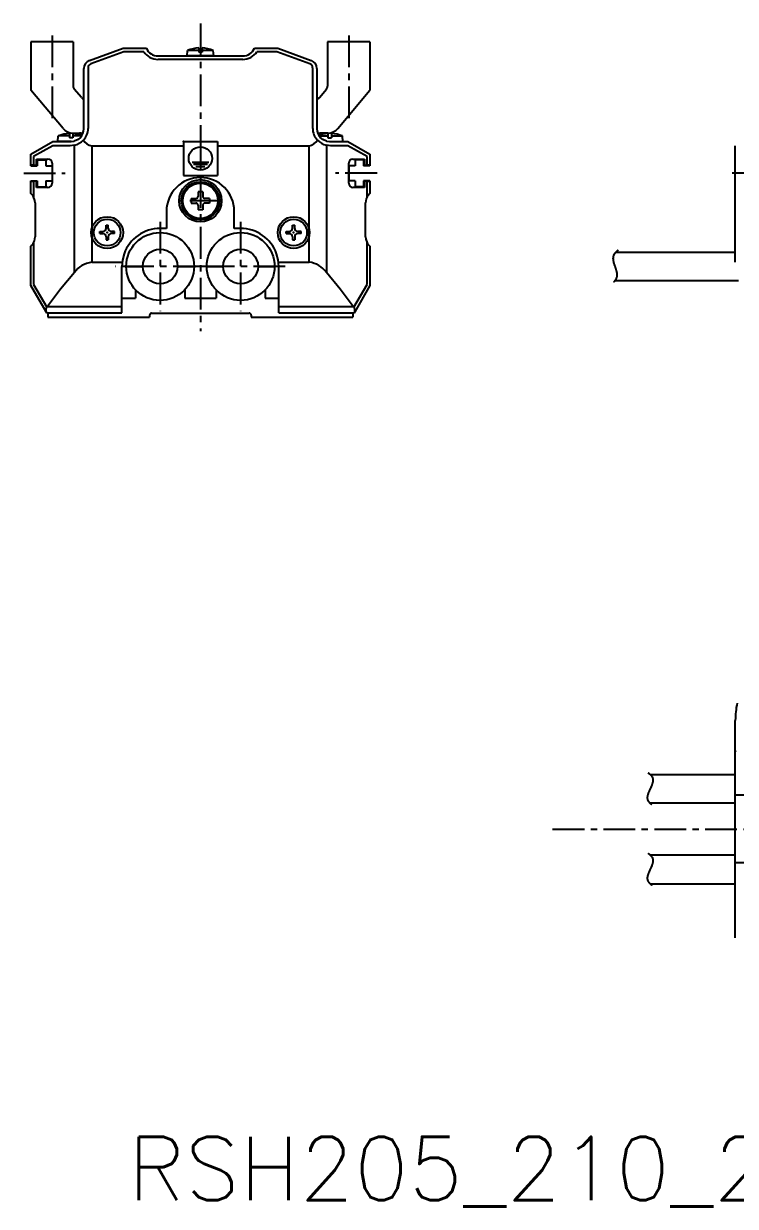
# Model space of a CAD drawing. Extents: x -463 to 633, y 41 to 537.
# Drawn here: x -436.5 to -268.5, y 41.4 to 320.6 of the extents above; entities that cross this region are included whole.
import ezdxf

# ---------------------------------------------------------------- set-up
doc = ezdxf.new("R2010")
doc.units = 0
doc.linetypes.add('CENTER', pattern=[12, 7.5, -1.5, 1.5, -1.5])
doc.layers.get('0').update_dxf_attribs({"linetype": 'CONTINUOUS'})
doc.layers.add('CENTER', color=1, linetype='CENTER')
doc.styles.get("Standard").update_dxf_attribs({"font": 'txt', "bigfont": 'EXTFONT'})

# ---------------------------------------------------------------- blocks, each defined once
blk = doc.blocks.new('DTL0002')
at = {"color": 0, "linetype": 'CONTINUOUS'}
for p, q in [((0, 0), (0, -8)), ((0, 0), (8, 0)), ((8, 0), (8, -8)), ((4, -2.07), (4, -4.87)), ((2.03, -4.87), (5.97, -4.87)), ((2.34, -5.37), (5.66, -5.37)), ((0, -8), (8, -8)), ((2.94, -5.87), (5.06, -5.87))]:
    blk.add_line(p, q, dxfattribs=at)
blk.add_circle((4, -4), 2.75, dxfattribs=at)
at = {"color": 0}
blk.add_point((0, 0), dxfattribs=at)
blk = doc.blocks.new('DTL0003')
at = {"color": 0, "linetype": 'CONTINUOUS'}
for p, q in [((-1, 0.25), (-1.75, 0.25)), ((-1.75, 0.25), (-1.75, -0.25)), ((-0.25, 1.75), (0.25, 1.75)), ((-0.25, 1.75), (-0.25, 1)), ((0.25, 1.75), (0.25, 1)), ((1, 0.25), (1.75, 0.25)), ((1.75, 0.25), (1.75, -0.25)), ((-1, -0.25), (-1.75, -0.25)), ((-0.25, -1.75), (-0.25, -1)), ((-0.25, -1.75), (0.25, -1.75)), ((0.25, -1.75), (0.25, -1)), ((1, -0.25), (1.75, -0.25))]:
    blk.add_line(p, q, dxfattribs=at)
for radius in [3.75, 3.15]:
    blk.add_circle((0, 0), radius, dxfattribs=at)
for centre, start, end in [((-1, 1), 270, 0), ((1, 1), 180, 270), ((-1, -1), 0, 90.0001), ((1, -1), 90, 180)]:
    blk.add_arc(centre, 0.748, start, end, dxfattribs=at)
at = {"color": 0}
blk.add_point((0, 0), dxfattribs=at)
blk.add_point((0, 0), dxfattribs=at)

msp = doc.modelspace()

# ---------------------------------------------------------------- linework, layer by layer
at = {"color": 7, "linetype": 'CONTINUOUS'}
for p, q in [((-424.75, 316.26), (-434.75, 316.26)), ((-434.75, 316.26), (-434.75, 304.89)), ((-424.75, 316.26), (-424.75, 305.78)), ((-364.75, 316.26), (-364.75, 305.78)), ((-354.75, 316.26), (-364.75, 316.26)), ((-354.75, 316.26), (-354.75, 304.89)), ((-420.93, 311.87), (-413, 314.76)), ((-412.82, 313.94), (-420.59, 311.1)), ((-413, 314.76), (-407.51, 314.76)), ((-408.09, 313.94), (-412.82, 313.94)), ((-407.51, 314.76), (-407.5, 314.76)), ((-404.75, 312.96), (-384.75, 312.96)), ((-397.9, 312.96), (-397.79, 314.26)), ((-391.6, 312.96), (-397.9, 312.96)), ((-395.15, 314.26), (-397.79, 314.26)), ((-395.15, 314.85), (-395.15, 313.86)), ((-394.35, 313.86), (-395.15, 313.86)), ((-394.35, 314.85), (-394.35, 313.86)), ((-391.71, 314.26), (-394.35, 314.26)), ((-391.6, 312.96), (-391.71, 314.26)), ((-382, 314.76), (-381.99, 314.76)), ((-381.99, 314.76), (-376.5, 314.76)), ((-376.68, 313.94), (-381.41, 313.94)), ((-368.91, 311.1), (-376.68, 313.94)), ((-376.5, 314.76), (-368.57, 311.87)), ((-422.25, 295.76), (-422.25, 309.99)), ((-421.25, 310.15), (-421.25, 295.85)), ((-384.75, 312.13), (-404.75, 312.13)), ((-368.25, 295.85), (-368.25, 310.15)), ((-367.25, 309.99), (-367.25, 295.76)), ((-427.15, 295.83), (-434.75, 304.89)), ((-422.82, 303.12), (-424.52, 305.14)), ((-366.68, 303.12), (-364.98, 305.14)), ((-362.35, 295.83), (-354.75, 304.89)), ((-428.4, 292.76), (-428.29, 294.06)), ((-425.65, 294.06), (-428.29, 294.06)), ((-425.65, 294.65), (-425.65, 293.66)), ((-424.85, 293.66), (-425.65, 293.66)), ((-424.85, 294.76), (-423.25, 294.76)), ((-424.85, 294.65), (-424.85, 293.66)), ((-422.78, 294.06), (-424.85, 294.06)), ((-366.72, 294.06), (-364.65, 294.06)), ((-364.65, 294.76), (-366.25, 294.76)), ((-364.65, 294.65), (-364.65, 293.66)), ((-364.65, 293.66), (-363.85, 293.66)), ((-363.85, 294.65), (-363.85, 293.66)), ((-363.85, 294.06), (-361.21, 294.06)), ((-361.1, 292.76), (-361.21, 294.06)), ((-434.75, 289.76), (-429.57, 292.75)), ((-429.58, 291.76), (-434.11, 289.18)), ((-425.47, 291.76), (-429.58, 291.76)), ((-429.57, 292.75), (-429.55, 292.76)), ((-429.55, 292.76), (-425.25, 292.76)), ((-425.25, 292.76), (-428.4, 292.76)), ((-424.48, 291.88), (-425.47, 291.76)), ((-425.25, 292.76), (-424.52, 292.85)), ((-424.48, 261.84), (-424.48, 291.88)), ((-420.4, 291.76), (-420.4, 264.26)), ((-420.4, 291.76), (-398.75, 291.76)), ((-390.75, 291.76), (-369.1, 291.76)), ((-369.1, 264.26), (-369.1, 291.76)), ((-367.12, 293.08), (-367.13, 293.06)), ((-364.03, 291.76), (-365.02, 291.88)), ((-365.02, 291.88), (-365.02, 261.84)), ((-364.98, 292.85), (-364.25, 292.76)), ((-364.25, 292.76), (-361.1, 292.76)), ((-364.25, 292.76), (-359.95, 292.76)), ((-359.93, 291.76), (-364.03, 291.76)), ((-359.95, 292.76), (-359.93, 292.75)), ((-359.93, 292.75), (-354.75, 289.76)), ((-355.39, 289.18), (-359.93, 291.76)), ((-268.52, 264.26), (-268.52, 291.76)), ((-434.75, 289.74), (-434.75, 289.76)), ((-434.75, 287.01), (-434.75, 289.74)), ((-434.11, 289.18), (-434.11, 287.16)), ((-433.45, 287.16), (-433.45, 288.61)), ((-433.45, 288.61), (-430.75, 288.61)), ((-433.25, 288.46), (-433.25, 287.01)), ((-433.25, 288.46), (-431.25, 288.46)), ((-431.25, 288.46), (-431.25, 287.01)), ((-429.75, 287.61), (-429.75, 282.91)), ((-359.75, 282.91), (-359.75, 287.61)), ((-358.75, 288.61), (-356.05, 288.61)), ((-358.25, 288.46), (-358.25, 287.01)), ((-356.25, 288.46), (-358.25, 288.46)), ((-356.25, 288.46), (-356.25, 287.01)), ((-356.05, 288.61), (-356.05, 287.16)), ((-355.39, 287.16), (-355.39, 289.18)), ((-354.75, 289.76), (-354.75, 289.74)), ((-354.75, 289.74), (-354.75, 287.01)), ((-434.11, 287.16), (-434.75, 287.16)), ((-434.75, 287.01), (-433.25, 287.01)), ((-434.11, 287.16), (-433.45, 287.16)), ((-431.25, 287.01), (-429.75, 287.01)), ((-429.75, 287.01), (-429.75, 283.51)), ((-359.75, 287.01), (-359.75, 283.51)), ((-358.25, 287.01), (-359.75, 287.01)), ((-354.75, 287.01), (-356.25, 287.01)), ((-356.05, 287.16), (-355.39, 287.16)), ((-354.75, 287.16), (-355.39, 287.16)), ((-434.75, 280.49), (-434.75, 283.51)), ((-434.75, 283.51), (-433.25, 283.51)), ((-434.75, 283.36), (-434.11, 283.36)), ((-433.45, 283.36), (-434.11, 283.36)), ((-434.11, 283.36), (-434.11, 279.69)), ((-433.45, 281.91), (-433.45, 283.36)), ((-433.25, 283.51), (-433.25, 282.06)), ((-433.25, 282.06), (-431.25, 282.06)), ((-431.25, 283.51), (-431.25, 282.06)), ((-431.25, 283.51), (-429.75, 283.51)), ((-358.25, 283.51), (-359.75, 283.51)), ((-358.25, 283.51), (-358.25, 282.06)), ((-356.25, 282.06), (-358.25, 282.06)), ((-356.25, 283.51), (-356.25, 282.06)), ((-354.75, 283.51), (-356.25, 283.51)), ((-355.39, 283.36), (-356.05, 283.36)), ((-356.05, 283.36), (-356.05, 281.91)), ((-355.39, 283.36), (-354.75, 283.36)), ((-355.39, 279.69), (-355.39, 283.36)), ((-354.75, 283.51), (-354.75, 280.49)), ((-430.75, 281.91), (-433.45, 281.91)), ((-396.9, 279.31), (-395.8, 279.31)), ((-396.9, 279.31), (-396.9, 278.21)), ((-394.2, 280.91), (-395.3, 280.91)), ((-395.3, 280.91), (-395.3, 279.81)), ((-394.2, 280.91), (-394.2, 279.81)), ((-392.6, 279.31), (-393.7, 279.31)), ((-392.6, 279.31), (-392.6, 278.21)), ((-356.05, 281.91), (-358.75, 281.91)), ((-433.75, 278.26), (-433.75, 270.26)), ((-396.9, 278.21), (-395.8, 278.21)), ((-395.3, 277.71), (-395.3, 276.61)), ((-394.2, 276.61), (-395.3, 276.61)), ((-394.2, 277.71), (-394.2, 276.61)), ((-392.6, 278.21), (-393.7, 278.21)), ((-355.75, 270.26), (-355.75, 278.26)), ((-402.75, 276.26), (-402.75, 272.26)), ((-386.75, 272.26), (-386.75, 276.26)), ((-402.75, 272.26), (-404.25, 272.26)), ((-385.25, 272.26), (-386.75, 272.26)), ((-434.75, 258.76), (-434.75, 268.02)), ((-434.11, 268.83), (-434.11, 259.03)), ((-355.39, 259.03), (-355.39, 268.83)), ((-354.75, 268.02), (-354.75, 258.76)), ((-296.73, 266.61), (-268.55, 266.61)), ((-420.4, 264.26), (-413.25, 264.26)), ((-413.25, 252.34), (-413.25, 263.26)), ((-412.25, 263.26), (-408.5, 263.26)), ((-400, 263.26), (-396.25, 263.26)), ((-393.25, 263.26), (-389.5, 263.26)), ((-381, 263.26), (-377.25, 263.26)), ((-376.25, 252.34), (-376.25, 263.26)), ((-376.24, 264.26), (-369.1, 264.26)), ((-296.94, 259.91), (-267.74, 259.91)), ((-431.17, 252.56), (-434.75, 258.76)), ((-434.75, 258.76), (-434.75, 258.76)), ((-434.11, 259.03), (-430.96, 253.65)), ((-410.05, 257.75), (-410.05, 255.76)), ((-398.45, 257.75), (-398.45, 255.76)), ((-391.05, 257.75), (-391.05, 255.76)), ((-379.45, 257.75), (-379.45, 255.76)), ((-358.54, 253.65), (-355.39, 259.03)), ((-354.75, 258.76), (-358.33, 252.56)), ((-354.75, 258.76), (-354.75, 258.76)), ((-413.25, 255.76), (-410.05, 255.76)), ((-398.45, 255.76), (-391.05, 255.76)), ((-379.45, 255.76), (-376.25, 255.76)), ((-431, 252.26), (-431.17, 252.56)), ((-413.25, 252.26), (-431, 252.26)), ((-430.96, 253.65), (-430.83, 253.79)), ((-430.83, 253.79), (-413.25, 253.79)), ((-430.75, 252.26), (-430.75, 251.26)), ((-430.75, 251.26), (-406.75, 251.26)), ((-406.75, 251.76), (-406.75, 251.26)), ((-406.25, 252.26), (-383.25, 252.26)), ((-382.75, 251.76), (-382.75, 251.26)), ((-382.75, 251.26), (-358.75, 251.26)), ((-376.25, 253.79), (-358.67, 253.79)), ((-358.5, 252.26), (-376.25, 252.26)), ((-358.75, 252.26), (-358.75, 251.26)), ((-358.67, 253.79), (-358.54, 253.65)), ((-358.33, 252.56), (-358.5, 252.26)), ((-268.52, 104.82), (-268.52, 156.12)), ((-268.52, 148.92), (-268.35, 148.97)), ((-288.6, 143.32), (-268.52, 143.32)), ((-266.52, 138.47), (-268.52, 138.47)), ((-288.69, 136.62), (-268.52, 136.62)), ((-288.66, 124.37), (-268.52, 124.37)), ((-266.52, 122.47), (-268.52, 122.47)), ((-288.64, 117.57), (-268.52, 117.57))]:
    msp.add_line(p, q, dxfattribs=at)
for points in [[(-423.05, 293.71), (-423.61, 293.25), (-424.52, 292.85)], [(-364.98, 292.85), (-365.89, 293.25), (-366.45, 293.71)], [(-433.75, 278.26), (-433.8, 278.8), (-434.11, 279.69)], [(-355.39, 279.69), (-355.6, 279.2), (-355.75, 278.26)], [(-434.11, 268.83), (-433.9, 269.32), (-433.75, 270.26)], [(-355.75, 270.26), (-355.7, 269.71), (-355.39, 268.83)], [(-412.74, 266.26), (-413.12, 264.76), (-413.25, 263.26)], [(-376.25, 263.26), (-376.38, 264.8), (-376.77, 266.26)], [(-424.48, 261.84), (-427.75, 257.87), (-430.83, 253.79)], [(-358.67, 253.79), (-361.76, 257.88), (-365.02, 261.84)]]:
    msp.add_lwpolyline(points, dxfattribs=at)
for points in [[(-296.2, 267.09, 0), (-296.23, 267.06, 0), (-296.27, 267.04, 0), (-296.3, 267.01, 0), (-296.33, 266.98, 0), (-296.36, 266.95, 0), (-296.4, 266.92, 0), (-296.43, 266.89, 0), (-296.46, 266.86, 0), (-296.5, 266.83, 0), (-296.53, 266.8, 0), (-296.56, 266.77, 0), (-296.59, 266.74, 0), (-296.63, 266.71, 0), (-296.66, 266.68, 0), (-296.69, 266.65, 0), (-296.72, 266.62, 0), (-296.75, 266.59, 0), (-296.78, 266.56, 0), (-296.81, 266.52, 0), (-296.84, 266.49, 0), (-296.87, 266.46, 0), (-296.9, 266.43, 0), (-296.93, 266.39, 0), (-296.95, 266.36, 0), (-296.98, 266.33, 0), (-297.01, 266.29, 0), (-297.03, 266.26, 0), (-297.06, 266.22, 0), (-297.08, 266.19, 0), (-297.1, 266.15, 0), (-297.12, 266.12, 0), (-297.15, 266.08, 0), (-297.17, 266.05, 0), (-297.19, 266.01, 0), (-297.2, 265.98, 0), (-297.22, 265.94, 0), (-297.24, 265.9, 0), (-297.25, 265.87, 0), (-297.27, 265.83, 0), (-297.28, 265.79, 0), (-297.3, 265.76, 0), (-297.31, 265.72, 0), (-297.32, 265.68, 0), (-297.33, 265.64, 0), (-297.34, 265.6, 0), (-297.35, 265.56, 0), (-297.35, 265.53, 0), (-297.36, 265.49, 0), (-297.37, 265.45, 0), (-297.37, 265.41, 0), (-297.38, 265.37, 0), (-297.38, 265.33, 0), (-297.38, 265.29, 0), (-297.38, 265.25, 0), (-297.39, 265.21, 0), (-297.39, 265.17, 0), (-297.39, 265.13, 0), (-297.39, 265.09, 0), (-297.38, 265.04, 0), (-297.38, 265, 0), (-297.38, 264.96, 0), (-297.38, 264.92, 0), (-297.37, 264.88, 0), (-297.37, 264.84, 0), (-297.36, 264.8, 0), (-297.36, 264.75, 0), (-297.35, 264.71, 0), (-297.34, 264.67, 0), (-297.34, 264.63, 0), (-297.33, 264.58, 0), (-297.32, 264.54, 0), (-297.31, 264.5, 0), (-297.3, 264.45, 0), (-297.29, 264.41, 0), (-297.28, 264.37, 0), (-297.27, 264.32, 0), (-297.26, 264.28, 0), (-297.25, 264.24, 0), (-297.24, 264.19, 0), (-297.23, 264.15, 0), (-297.21, 264.11, 0), (-297.2, 264.06, 0), (-297.19, 264.02, 0), (-297.18, 263.98, 0), (-297.16, 263.93, 0), (-297.15, 263.89, 0), (-297.14, 263.84, 0), (-297.12, 263.8, 0), (-297.11, 263.75, 0), (-297.09, 263.71, 0), (-297.08, 263.66, 0), (-297.06, 263.62, 0), (-297.05, 263.58, 0), (-297.03, 263.53, 0), (-297.02, 263.49, 0), (-297, 263.44, 0), (-296.99, 263.4, 0), (-296.97, 263.35, 0), (-296.96, 263.31, 0), (-296.94, 263.26, 0), (-296.93, 263.22, 0), (-296.91, 263.17, 0), (-296.9, 263.13, 0), (-296.88, 263.08, 0), (-296.87, 263.04, 0), (-296.85, 262.99, 0), (-296.84, 262.95, 0), (-296.82, 262.9, 0), (-296.81, 262.86, 0), (-296.79, 262.81, 0), (-296.78, 262.77, 0), (-296.76, 262.72, 0), (-296.75, 262.68, 0), (-296.73, 262.64, 0), (-296.72, 262.59, 0), (-296.71, 262.55, 0), (-296.69, 262.5, 0), (-296.68, 262.46, 0), (-296.67, 262.41, 0), (-296.65, 262.37, 0), (-296.64, 262.32, 0), (-296.63, 262.28, 0), (-296.62, 262.23, 0), (-296.61, 262.19, 0), (-296.59, 262.15, 0), (-296.58, 262.1, 0), (-296.57, 262.06, 0), (-296.56, 262.01, 0), (-296.55, 261.97, 0), (-296.54, 261.93, 0), (-296.54, 261.88, 0), (-296.53, 261.84, 0), (-296.52, 261.8, 0), (-296.51, 261.75, 0), (-296.51, 261.71, 0), (-296.5, 261.67, 0), (-296.49, 261.62, 0), (-296.49, 261.58, 0), (-296.48, 261.54, 0), (-296.48, 261.49, 0), (-296.48, 261.45, 0), (-296.47, 261.41, 0), (-296.47, 261.37, 0), (-296.47, 261.32, 0), (-296.47, 261.28, 0), (-296.47, 261.24, 0), (-296.47, 261.2, 0), (-296.47, 261.16, 0), (-296.47, 261.11, 0), (-296.48, 261.07, 0), (-296.48, 261.03, 0), (-296.48, 260.99, 0), (-296.49, 260.95, 0), (-296.5, 260.91, 0), (-296.5, 260.87, 0), (-296.51, 260.83, 0), (-296.52, 260.79, 0), (-296.53, 260.75, 0), (-296.54, 260.71, 0), (-296.55, 260.67, 0), (-296.56, 260.63, 0), (-296.57, 260.59, 0), (-296.59, 260.55, 0), (-296.6, 260.51, 0), (-296.62, 260.47, 0), (-296.63, 260.43, 0), (-296.65, 260.4, 0), (-296.67, 260.36, 0), (-296.69, 260.32, 0), (-296.71, 260.28, 0), (-296.73, 260.25, 0), (-296.75, 260.21, 0), (-296.77, 260.17, 0), (-296.79, 260.13, 0), (-296.82, 260.1, 0), (-296.84, 260.06, 0), (-296.86, 260.02, 0), (-296.89, 259.99, 0), (-296.91, 259.95, 0), (-296.94, 259.92, 0), (-296.96, 259.88, 0), (-296.99, 259.85, 0), (-297.01, 259.81, 0), (-297.04, 259.78, 0), (-297.06, 259.74, 0), (-297.09, 259.71, 0), (-297.12, 259.67, 0), (-297.14, 259.64, 0), (-297.17, 259.6, 0), (-297.2, 259.57, 0), (-297.22, 259.54, 0)], [(-288.22, 136.16, 0), (-288.25, 136.19, 0), (-288.28, 136.22, 0), (-288.32, 136.25, 0), (-288.35, 136.28, 0), (-288.38, 136.31, 0), (-288.41, 136.34, 0), (-288.44, 136.37, 0), (-288.48, 136.4, 0), (-288.51, 136.43, 0), (-288.54, 136.47, 0), (-288.57, 136.5, 0), (-288.6, 136.53, 0), (-288.63, 136.56, 0), (-288.67, 136.6, 0), (-288.7, 136.63, 0), (-288.73, 136.67, 0), (-288.75, 136.7, 0), (-288.78, 136.73, 0), (-288.81, 136.77, 0), (-288.84, 136.8, 0), (-288.87, 136.84, 0), (-288.89, 136.87, 0), (-288.92, 136.91, 0), (-288.94, 136.94, 0), (-288.97, 136.98, 0), (-288.99, 137.02, 0), (-289.01, 137.05, 0), (-289.03, 137.09, 0), (-289.05, 137.13, 0), (-289.07, 137.17, 0), (-289.09, 137.2, 0), (-289.1, 137.24, 0), (-289.12, 137.28, 0), (-289.13, 137.32, 0), (-289.15, 137.36, 0), (-289.16, 137.4, 0), (-289.17, 137.44, 0), (-289.18, 137.48, 0), (-289.19, 137.52, 0), (-289.2, 137.56, 0), (-289.2, 137.6, 0), (-289.21, 137.64, 0), (-289.21, 137.68, 0), (-289.22, 137.72, 0), (-289.22, 137.76, 0), (-289.22, 137.8, 0), (-289.22, 137.84, 0), (-289.22, 137.88, 0), (-289.22, 137.93, 0), (-289.22, 137.97, 0), (-289.22, 138.01, 0), (-289.21, 138.05, 0), (-289.21, 138.1, 0), (-289.2, 138.14, 0), (-289.2, 138.18, 0), (-289.19, 138.23, 0), (-289.18, 138.27, 0), (-289.17, 138.31, 0), (-289.16, 138.36, 0), (-289.15, 138.4, 0), (-289.14, 138.44, 0), (-289.13, 138.49, 0), (-289.12, 138.53, 0), (-289.11, 138.58, 0), (-289.1, 138.62, 0), (-289.08, 138.67, 0), (-289.07, 138.71, 0), (-289.06, 138.76, 0), (-289.04, 138.8, 0), (-289.03, 138.85, 0), (-289.01, 138.89, 0), (-288.99, 138.94, 0), (-288.98, 138.98, 0), (-288.96, 139.03, 0), (-288.94, 139.07, 0), (-288.92, 139.12, 0), (-288.91, 139.16, 0), (-288.89, 139.21, 0), (-288.87, 139.26, 0), (-288.85, 139.3, 0), (-288.83, 139.35, 0), (-288.81, 139.39, 0), (-288.79, 139.44, 0), (-288.77, 139.49, 0), (-288.75, 139.53, 0), (-288.73, 139.58, 0), (-288.71, 139.62, 0), (-288.69, 139.67, 0), (-288.67, 139.72, 0), (-288.65, 139.76, 0), (-288.63, 139.81, 0), (-288.6, 139.85, 0), (-288.58, 139.9, 0), (-288.56, 139.95, 0), (-288.54, 139.99, 0), (-288.52, 140.04, 0), (-288.5, 140.09, 0), (-288.48, 140.13, 0), (-288.46, 140.18, 0), (-288.43, 140.22, 0), (-288.41, 140.27, 0), (-288.39, 140.31, 0), (-288.37, 140.36, 0), (-288.35, 140.41, 0), (-288.33, 140.45, 0), (-288.31, 140.5, 0), (-288.29, 140.54, 0), (-288.27, 140.59, 0), (-288.25, 140.63, 0), (-288.23, 140.68, 0), (-288.22, 140.72, 0), (-288.2, 140.77, 0), (-288.18, 140.81, 0), (-288.16, 140.86, 0), (-288.14, 140.9, 0), (-288.13, 140.95, 0), (-288.11, 140.99, 0), (-288.09, 141.04, 0), (-288.08, 141.08, 0), (-288.06, 141.13, 0), (-288.05, 141.17, 0), (-288.03, 141.21, 0), (-288.02, 141.26, 0), (-288.01, 141.3, 0), (-288, 141.35, 0), (-287.98, 141.39, 0), (-287.97, 141.43, 0), (-287.96, 141.47, 0), (-287.95, 141.52, 0), (-287.94, 141.56, 0), (-287.93, 141.6, 0), (-287.93, 141.65, 0), (-287.92, 141.69, 0), (-287.91, 141.73, 0), (-287.91, 141.77, 0), (-287.9, 141.81, 0), (-287.9, 141.85, 0), (-287.89, 141.89, 0), (-287.89, 141.94, 0), (-287.89, 141.98, 0), (-287.89, 142.02, 0), (-287.89, 142.06, 0), (-287.89, 142.1, 0), (-287.89, 142.14, 0), (-287.9, 142.18, 0), (-287.9, 142.21, 0), (-287.91, 142.25, 0), (-287.91, 142.29, 0), (-287.92, 142.33, 0), (-287.93, 142.37, 0), (-287.94, 142.41, 0), (-287.95, 142.44, 0), (-287.96, 142.48, 0), (-287.97, 142.52, 0), (-287.98, 142.56, 0), (-288, 142.59, 0), (-288.01, 142.63, 0), (-288.03, 142.66, 0), (-288.05, 142.7, 0), (-288.07, 142.73, 0), (-288.09, 142.77, 0), (-288.11, 142.8, 0), (-288.14, 142.84, 0), (-288.16, 142.87, 0), (-288.19, 142.91, 0), (-288.21, 142.94, 0), (-288.24, 142.97, 0), (-288.27, 143, 0), (-288.3, 143.04, 0), (-288.33, 143.07, 0), (-288.36, 143.1, 0), (-288.39, 143.13, 0), (-288.42, 143.16, 0), (-288.45, 143.19, 0), (-288.49, 143.22, 0), (-288.52, 143.25, 0), (-288.55, 143.28, 0), (-288.59, 143.31, 0), (-288.62, 143.34, 0), (-288.66, 143.37, 0), (-288.7, 143.4, 0), (-288.73, 143.43, 0), (-288.77, 143.45, 0), (-288.8, 143.48, 0), (-288.84, 143.51, 0), (-288.88, 143.54, 0), (-288.91, 143.56, 0), (-288.95, 143.59, 0), (-288.99, 143.61, 0), (-289.02, 143.64, 0), (-289.06, 143.66, 0)], [(-288.22, 117.16, 0), (-288.25, 117.19, 0), (-288.28, 117.22, 0), (-288.32, 117.25, 0), (-288.35, 117.28, 0), (-288.38, 117.31, 0), (-288.41, 117.34, 0), (-288.44, 117.37, 0), (-288.48, 117.4, 0), (-288.51, 117.43, 0), (-288.54, 117.47, 0), (-288.57, 117.5, 0), (-288.6, 117.53, 0), (-288.63, 117.56, 0), (-288.67, 117.6, 0), (-288.7, 117.63, 0), (-288.73, 117.67, 0), (-288.75, 117.7, 0), (-288.78, 117.73, 0), (-288.81, 117.77, 0), (-288.84, 117.8, 0), (-288.87, 117.84, 0), (-288.89, 117.87, 0), (-288.92, 117.91, 0), (-288.94, 117.94, 0), (-288.97, 117.98, 0), (-288.99, 118.02, 0), (-289.01, 118.05, 0), (-289.03, 118.09, 0), (-289.05, 118.13, 0), (-289.07, 118.17, 0), (-289.09, 118.2, 0), (-289.1, 118.24, 0), (-289.12, 118.28, 0), (-289.13, 118.32, 0), (-289.15, 118.36, 0), (-289.16, 118.4, 0), (-289.17, 118.44, 0), (-289.18, 118.48, 0), (-289.19, 118.52, 0), (-289.2, 118.56, 0), (-289.2, 118.6, 0), (-289.21, 118.64, 0), (-289.21, 118.68, 0), (-289.22, 118.72, 0), (-289.22, 118.76, 0), (-289.22, 118.8, 0), (-289.22, 118.84, 0), (-289.22, 118.88, 0), (-289.22, 118.93, 0), (-289.22, 118.97, 0), (-289.22, 119.01, 0), (-289.21, 119.05, 0), (-289.21, 119.1, 0), (-289.2, 119.14, 0), (-289.2, 119.18, 0), (-289.19, 119.23, 0), (-289.18, 119.27, 0), (-289.17, 119.31, 0), (-289.16, 119.36, 0), (-289.15, 119.4, 0), (-289.14, 119.44, 0), (-289.13, 119.49, 0), (-289.12, 119.53, 0), (-289.11, 119.58, 0), (-289.1, 119.62, 0), (-289.08, 119.67, 0), (-289.07, 119.71, 0), (-289.06, 119.76, 0), (-289.04, 119.8, 0), (-289.03, 119.85, 0), (-289.01, 119.89, 0), (-288.99, 119.94, 0), (-288.98, 119.98, 0), (-288.96, 120.03, 0), (-288.94, 120.07, 0), (-288.92, 120.12, 0), (-288.91, 120.16, 0), (-288.89, 120.21, 0), (-288.87, 120.26, 0), (-288.85, 120.3, 0), (-288.83, 120.35, 0), (-288.81, 120.39, 0), (-288.79, 120.44, 0), (-288.77, 120.49, 0), (-288.75, 120.53, 0), (-288.73, 120.58, 0), (-288.71, 120.62, 0), (-288.69, 120.67, 0), (-288.67, 120.72, 0), (-288.65, 120.76, 0), (-288.63, 120.81, 0), (-288.6, 120.85, 0), (-288.58, 120.9, 0), (-288.56, 120.95, 0), (-288.54, 120.99, 0), (-288.52, 121.04, 0), (-288.5, 121.09, 0), (-288.48, 121.13, 0), (-288.46, 121.18, 0), (-288.43, 121.22, 0), (-288.41, 121.27, 0), (-288.39, 121.31, 0), (-288.37, 121.36, 0), (-288.35, 121.41, 0), (-288.33, 121.45, 0), (-288.31, 121.5, 0), (-288.29, 121.54, 0), (-288.27, 121.59, 0), (-288.25, 121.63, 0), (-288.23, 121.68, 0), (-288.22, 121.72, 0), (-288.2, 121.77, 0), (-288.18, 121.81, 0), (-288.16, 121.86, 0), (-288.14, 121.9, 0), (-288.13, 121.95, 0), (-288.11, 121.99, 0), (-288.09, 122.04, 0), (-288.08, 122.08, 0), (-288.06, 122.13, 0), (-288.05, 122.17, 0), (-288.03, 122.21, 0), (-288.02, 122.26, 0), (-288.01, 122.3, 0), (-288, 122.35, 0), (-287.98, 122.39, 0), (-287.97, 122.43, 0), (-287.96, 122.47, 0), (-287.95, 122.52, 0), (-287.94, 122.56, 0), (-287.93, 122.6, 0), (-287.93, 122.65, 0), (-287.92, 122.69, 0), (-287.91, 122.73, 0), (-287.91, 122.77, 0), (-287.9, 122.81, 0), (-287.9, 122.85, 0), (-287.89, 122.89, 0), (-287.89, 122.94, 0), (-287.89, 122.98, 0), (-287.89, 123.02, 0), (-287.89, 123.06, 0), (-287.89, 123.1, 0), (-287.89, 123.14, 0), (-287.9, 123.18, 0), (-287.9, 123.21, 0), (-287.91, 123.25, 0), (-287.91, 123.29, 0), (-287.92, 123.33, 0), (-287.93, 123.37, 0), (-287.94, 123.41, 0), (-287.95, 123.44, 0), (-287.96, 123.48, 0), (-287.97, 123.52, 0), (-287.98, 123.56, 0), (-288, 123.59, 0), (-288.01, 123.63, 0), (-288.03, 123.66, 0), (-288.05, 123.7, 0), (-288.07, 123.73, 0), (-288.09, 123.77, 0), (-288.11, 123.8, 0), (-288.14, 123.84, 0), (-288.16, 123.87, 0), (-288.19, 123.91, 0), (-288.21, 123.94, 0), (-288.24, 123.97, 0), (-288.27, 124, 0), (-288.3, 124.04, 0), (-288.33, 124.07, 0), (-288.36, 124.1, 0), (-288.39, 124.13, 0), (-288.42, 124.16, 0), (-288.45, 124.19, 0), (-288.49, 124.22, 0), (-288.52, 124.25, 0), (-288.55, 124.28, 0), (-288.59, 124.31, 0), (-288.62, 124.34, 0), (-288.66, 124.37, 0), (-288.7, 124.4, 0), (-288.73, 124.43, 0), (-288.77, 124.45, 0), (-288.8, 124.48, 0), (-288.84, 124.51, 0), (-288.88, 124.54, 0), (-288.91, 124.56, 0), (-288.95, 124.59, 0), (-288.99, 124.61, 0), (-289.02, 124.64, 0), (-289.06, 124.66, 0)]]:
    msp.add_polyline3d(points, dxfattribs=at)
for centre, radius in [((-394.75, 278.76), 5), ((-394.75, 278.76), 4.5), ((-394.75, 278.76), 4.15), ((-404.25, 263.26), 8), ((-385.25, 263.26), 8), ((-404.25, 263.26), 4.1), ((-385.25, 263.26), 4.1)]:
    msp.add_circle(centre, radius, dxfattribs=at)
for centre, radius, start, end in [((-404.75, 316.13), 4, 213.1843, 269.9425), ((-404.75, 315.96), 3, 203.5782, 270), ((-394.75, 306.88), 7.98, 92.8723, 112.3565), ((-394.75, 306.88), 7.98, 67.6435, 87.1277), ((-384.75, 315.96), 3, 270, 336.4218), ((-384.75, 316.13), 4, 270.0487, 326.8245), ((-420.25, 309.99), 2, 110, 180), ((-420.25, 310.16), 1, 110.1784, 180.0912), ((-369.26, 310.16), 1, 359.9286, 69.8017), ((-369.25, 309.99), 2, 0, 70), ((-423.75, 305.78), 1, 180, 220), ((-365.75, 305.78), 1, 320, 0.0001), ((-422.05, 303.76), 1, 220, 254.4852), ((-367.45, 303.76), 1, 285.0059, 320), ((-425.25, 286.68), 7.98, 92.8723, 112.3565), ((-424.85, 297.76), 3, 220, 270), ((-425.25, 286.68), 7.98, 71.1337, 87.1277), ((-423.25, 291.76), 3, 75.4233, 90), ((-425.25, 295.76), 3, 317.0546, 0), ((-425.28, 295.85), 4.03, 316.3101, 0.0289), ((-364.22, 295.85), 4.03, 179.9754, 223.6855), ((-364.25, 295.76), 3, 180, 222.9454), ((-366.25, 291.76), 3, 90, 103.4119), ((-364.25, 286.68), 7.98, 92.8723, 108.8663), ((-364.65, 297.76), 3, 270, 320), ((-364.25, 286.68), 7.98, 67.6435, 87.1277), ((-425.46, 296.03), 4.26, 283.3104, 316.2129), ((-419.96, 294.55), 2.82, 211.698, 261.1059), ((-369.55, 294.56), 2.84, 279.0616, 328.1345), ((-364.04, 296.03), 4.26, 223.7886, 256.6881), ((-430.75, 287.61), 1, 0, 90), ((-358.75, 287.61), 1, 90, 180), ((-430.75, 282.91), 1, 270, 0), ((-394.75, 276.26), 8, 0, 180), ((-358.75, 282.91), 1, 180, 270), ((-436.75, 278.26), 3, 28.5343, 48.1897), ((-395.8, 279.81), 0.5, 270, 0), ((-393.7, 279.81), 0.5, 180, 270), ((-352.75, 278.26), 3, 131.8103, 151.4657), ((-395.8, 277.71), 0.5, 360, 90), ((-393.7, 277.71), 0.5, 90, 180), ((-404.25, 263.26), 9, 90, 160.5288), ((-385.25, 263.26), 9, 19.4712, 90), ((-436.75, 270.26), 3, 311.8103, 331.4657), ((-352.75, 270.26), 3, 208.5343, 228.1897), ((-419.72, 258.47), 5.82, 96.6889, 144.7206), ((-369.77, 258.48), 5.82, 35.247, 83.3435), ((-430.16, 252.93), 1.07, 137.6778, 199.6608), ((-406.25, 251.76), 0.5, 90, 180), ((-383.25, 251.76), 0.5, 0, 90), ((-359.34, 252.93), 1.07, 340.3392, 42.3222), ((-248.52, 156.12), 20, 168.2428, 180)]:
    msp.add_arc(centre, radius, start, end, dxfattribs=at)
at = {"layer": 'CENTER', "color": 1, "linetype": 'CENTER'}
for p, q in [((-394.75, 320.58), (-394.75, 247.95)), ((-429.75, 317.77), (-429.75, 297.84)), ((-359.75, 317.77), (-359.75, 298.02)), ((-436.45, 285.26), (-426.67, 285.26)), ((-353.05, 285.26), (-362.83, 285.26)), ((-262.51, 285.26), (-269.29, 285.26)), ((-389.75, 278.76), (-399.75, 278.76)), ((-404.25, 273.8), (-404.25, 252.72)), ((-385.25, 273.8), (-385.25, 252.72)), ((-393.71, 263.26), (-414.79, 263.26)), ((-374.71, 263.26), (-395.79, 263.26)), ((-311.63, 130.47), (629.71, 130.47))]:
    msp.add_line(p, q, dxfattribs=at)

# ---------------------------------------------------------------- block references
at = {"color": 7, "linetype": 'CONTINUOUS', "zscale": 2}
msp.add_blockref('DTL0002', (-398.75, 292.76), dxfattribs=at)
at = {"color": 7, "linetype": 'CONTINUOUS', "zscale": 2, "rotation": 90}
for p in [(-416.75, 271.26), (-372.75, 271.26)]:
    msp.add_blockref('DTL0003', p, dxfattribs=at)

# ---------------------------------------------------------------- texts
at = {"color": 7, "linetype": 'CONTINUOUS'}
msp.add_text('RSH205_210_220-600', height=15, dxfattribs=at).set_placement((-411.85, 42.83))

doc.saveas('drawing.dxf')
